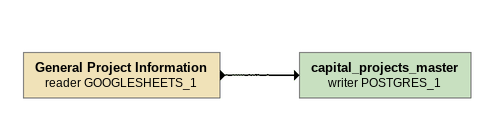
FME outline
General Project Information (reader GOOGLESHEETS_1)
    -> capital_projects_master (writer POSTGRES_1)
capital_projects_master (writer POSTGRES_1)
